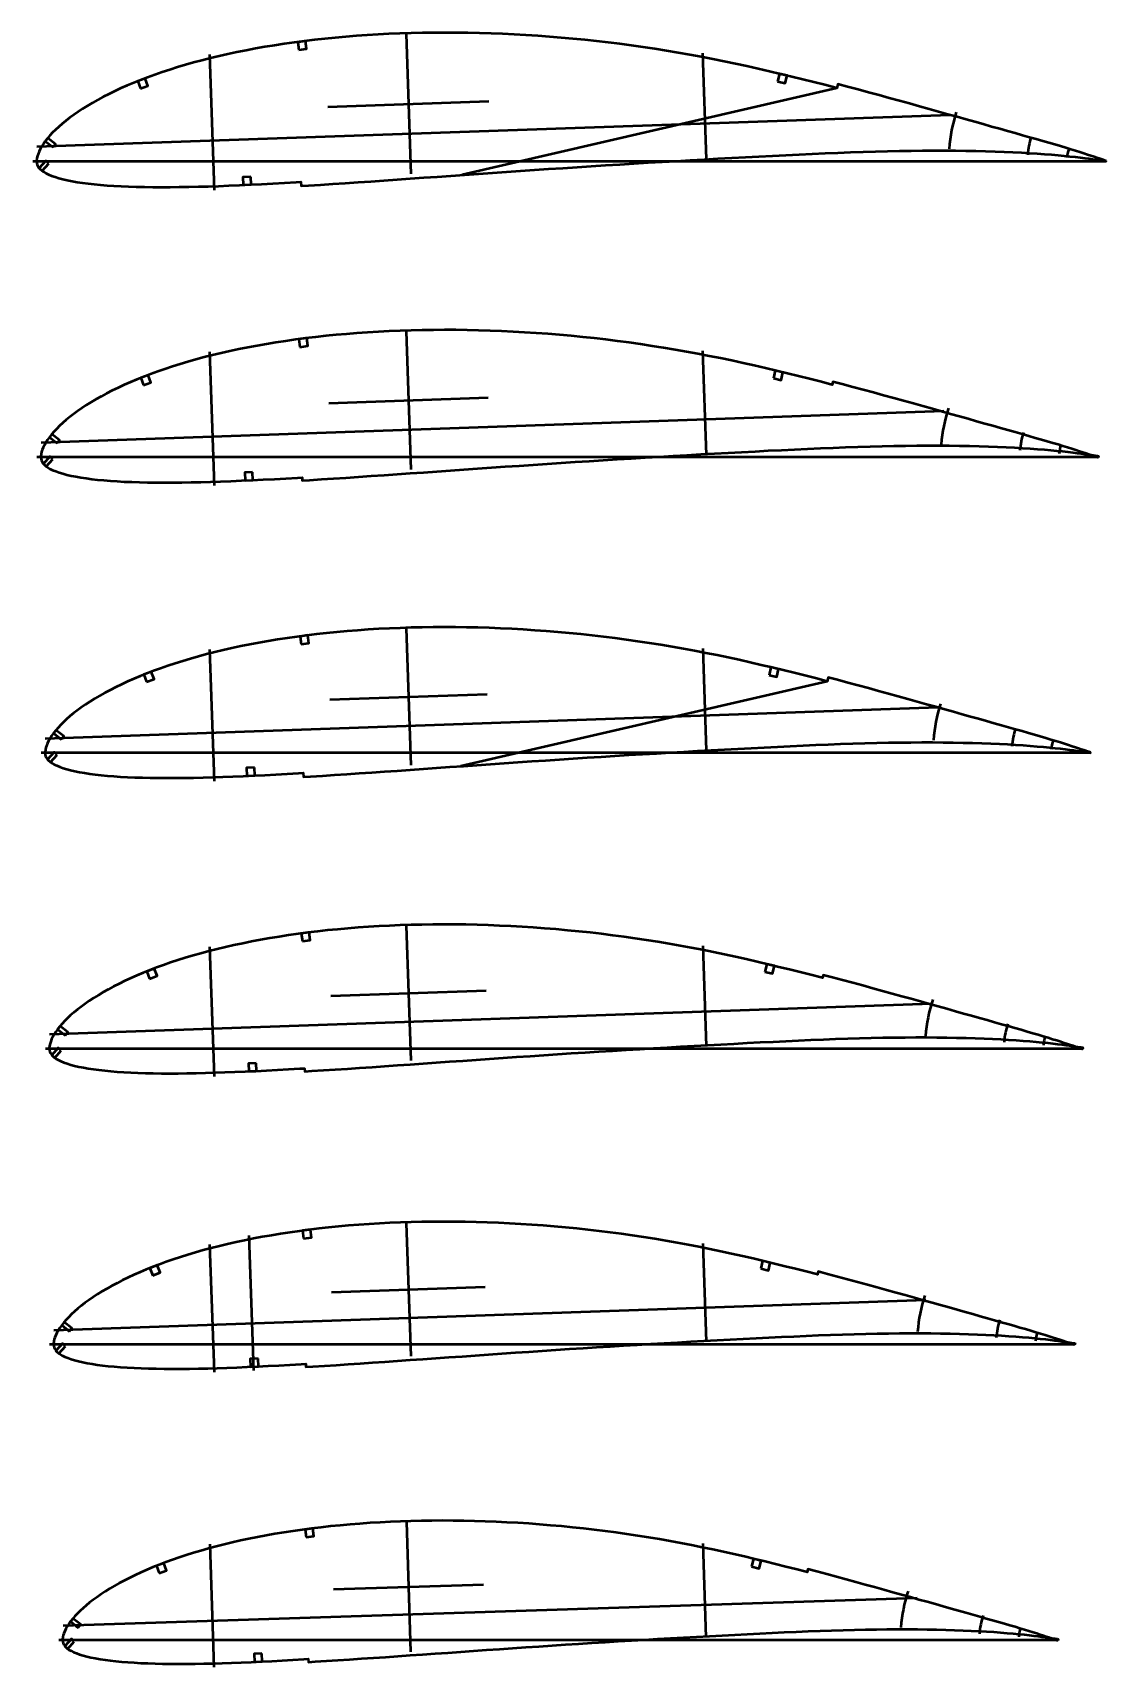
# Model space of a CAD drawing. Header units: metres. Extents: x -217 to 403, y -3611 to 74.
# Drawn here: x -191 to 354, y -2564 to -1735 of the extents above; entities that cross this region are included whole.
import ezdxf

# ---------------------------------------------------------------- set-up
doc = ezdxf.new("R2010")
doc.units = ezdxf.units.M
for name, color, linetype, lineweight in [('FoilLayer', 1, 'Continuous', 50), ('StringerLayer', 1, 'Continuous', 50), ('SubLayer', 7, 'Continuous', 50)]:
    doc.layers.add(name, color=color, linetype=linetype, lineweight=lineweight)

msp = doc.modelspace()

# ---------------------------------------------------------------- linework, layer by layer
at = {"layer": 'FoilLayer'}
for p, q in [((217.31, -1762.99), (27.23, -1807.06)), ((212.4, -2063.87), (26.61, -2106.9))]:
    msp.add_line(p, q, dxfattribs=at)
for points in [[(353.95, -1799.97), (353.85, -1799.93), (353.52, -1799.83), (353.01, -1799.65), (352.31, -1799.4), (351.43, -1799.1), (350.37, -1798.73), (349.14, -1798.32), (347.73, -1797.85), (346.16, -1797.33), (344.43, -1796.77), (342.54, -1796.16), (340.48, -1795.51), (338.26, -1794.82), (335.88, -1794.09), (333.35, -1793.32), (330.66, -1792.52), (327.83, -1791.68), (324.84, -1790.81), (321.69, -1789.91), (318.41, -1788.97), (314.97, -1787.99), (311.39, -1786.98), (307.68, -1785.92), (303.84, -1784.84), (299.87, -1783.72), (295.77, -1782.56), (291.56, -1781.37), (287.23, -1780.15), (282.8, -1778.9), (278.26, -1777.62), (273.61, -1776.32), (268.87, -1774.99), (264.04, -1773.64), (259.12, -1772.27), (254.13, -1770.88), (249.04, -1769.48), (243.89, -1768.07), (238.67, -1766.63), (233.38, -1765.19), (228.05, -1763.76), (222.65, -1762.33), (217.82, -1761.06), (217.31, -1762.99), (216.69, -1762.83), (211.2, -1761.41), (205.67, -1760), (200.09, -1758.61), (194.45, -1757.24), (188.78, -1755.88), (183.09, -1754.52), (177.38, -1753.2), (171.65, -1751.9), (165.91, -1750.65), (160.13, -1749.45), (154.33, -1748.29), (148.5, -1747.16), (142.66, -1746.08), (136.8, -1745.05), (130.92, -1744.07), (125.02, -1743.13), (119.1, -1742.25), (113.17, -1741.41), (107.23, -1740.62), (101.29, -1739.88), (95.34, -1739.2), (89.38, -1738.57), (83.42, -1737.98), (77.45, -1737.45), (71.5, -1736.96), (65.54, -1736.52), (59.61, -1736.14), (53.69, -1735.81), (47.77, -1735.53), (41.88, -1735.3), (36, -1735.12), (30.16, -1734.99), (24.34, -1734.92), (18.56, -1734.89), (12.79, -1734.93), (7.05, -1735.01), (1.37, -1735.14), (-4.29, -1735.32), (-9.88, -1735.54), (-15.44, -1735.83), (-20.95, -1736.17), (-26.42, -1736.55), (-31.83, -1736.98), (-37.17, -1737.45), (-42.45, -1737.98), (-47.68, -1738.57), (-52.85, -1739.19), (-57.96, -1739.87), (-63, -1740.58), (-67.96, -1741.34), (-72.83, -1742.14), (-77.64, -1742.99), (-82.38, -1743.88), (-87.03, -1744.82), (-91.61, -1745.8), (-96.09, -1746.8), (-100.47, -1747.85), (-104.78, -1748.94), (-108.99, -1750.08), (-113.12, -1751.25), (-117.15, -1752.45), (-121.09, -1753.68), (-124.92, -1754.94), (-128.66, -1756.24), (-132.29, -1757.57), (-135.84, -1758.92), (-139.28, -1760.3), (-142.6, -1761.7), (-145.82, -1763.11), (-148.93, -1764.56), (-151.93, -1766.01), (-154.84, -1767.5), (-157.62, -1768.98), (-160.29, -1770.48), (-162.83, -1771.97), (-165.26, -1773.48), (-167.57, -1775.01), (-169.79, -1776.54), (-171.88, -1778.07), (-173.84, -1779.59), (-175.68, -1781.09), (-177.39, -1782.59), (-178.99, -1784.1), (-180.47, -1785.58), (-181.83, -1787.06), (-183.07, -1788.5), (-184.19, -1789.93), (-185.18, -1791.3), (-186.04, -1792.63), (-186.78, -1793.94), (-187.37, -1795.14), (-187.88, -1796.46), (-188.22, -1797.38), (-188.46, -1798.6), (-188.59, -1799.84), (-188.6, -1800.06), (-188.51, -1801.11), (-188.29, -1801.87), (-187.96, -1802.59), (-187.44, -1803.35), (-186.8, -1804.09), (-186, -1804.82), (-185.05, -1805.51), (-183.92, -1806.17), (-182.55, -1806.81), (-180.98, -1807.44), (-179.22, -1808.06), (-177.33, -1808.65), (-175.29, -1809.2), (-173.06, -1809.7), (-170.65, -1810.17), (-168.06, -1810.62), (-165.35, -1811.04), (-162.49, -1811.42), (-159.46, -1811.75), (-156.25, -1812.04), (-152.89, -1812.31), (-149.38, -1812.56), (-145.76, -1812.77), (-141.98, -1812.93), (-138.05, -1813.05), (-133.95, -1813.13), (-129.72, -1813.2), (-125.37, -1813.23), (-120.89, -1813.21), (-116.26, -1813.15), (-111.47, -1813.06), (-106.55, -1812.96), (-101.53, -1812.83), (-96.38, -1812.66), (-91.11, -1812.45), (-85.69, -1812.21), (-80.16, -1811.96), (-74.52, -1811.7), (-68.79, -1811.4), (-62.95, -1811.07), (-56.98, -1810.71), (-54.57, -1810.57), (-54.45, -1812.57), (-50.77, -1812.35), (-44.61, -1811.98), (-38.36, -1811.59), (-32.03, -1811.16), (-25.59, -1810.72), (-19.06, -1810.28), (-12.46, -1809.84), (-5.8, -1809.38), (0.93, -1808.9), (7.74, -1808.41), (14.61, -1807.93), (21.54, -1807.46), (28.5, -1806.97), (35.51, -1806.47), (42.57, -1805.97), (49.68, -1805.48), (56.8, -1805), (63.95, -1804.51), (71.11, -1804.02), (78.31, -1803.53), (85.52, -1803.06), (92.73, -1802.61), (99.93, -1802.16), (107.13, -1801.69), (114.33, -1801.24), (121.51, -1800.81), (128.67, -1800.39), (135.79, -1799.98), (142.89, -1799.56), (149.96, -1799.15), (157, -1798.76), (163.98, -1798.39), (170.91, -1798.02), (177.79, -1797.65), (184.63, -1797.29), (191.42, -1796.97), (198.13, -1796.66), (204.76, -1796.35), (211.33, -1796.05), (217.84, -1795.77), (224.27, -1795.54), (230.6, -1795.33), (236.83, -1795.14), (242.98, -1794.97), (249.03, -1794.84), (254.96, -1794.76), (260.75, -1794.71), (266.43, -1794.67), (271.98, -1794.66), (277.4, -1794.7), (282.67, -1794.77), (287.77, -1794.86), (292.72, -1794.98), (297.53, -1795.12), (302.16, -1795.29), (306.62, -1795.5), (310.89, -1795.7), (315, -1795.93), (318.92, -1796.18), (322.65, -1796.47), (326.17, -1796.75), (329.49, -1797.04), (332.61, -1797.33), (335.53, -1797.63), (338.24, -1797.93), (340.74, -1798.22), (343.02, -1798.51), (345.08, -1798.78), (346.92, -1799.03), (348.56, -1799.26), (349.97, -1799.46), (351.17, -1799.64), (352.16, -1799.78), (352.94, -1799.9), (353.49, -1799.99), (353.83, -1800.04), (353.95, -1800.06)], [(349.82, -1950.4), (349.71, -1950.36), (349.39, -1950.25), (348.89, -1950.07), (348.19, -1949.83), (347.32, -1949.53), (346.27, -1949.17), (345.06, -1948.76), (343.67, -1948.3), (342.12, -1947.78), (340.41, -1947.23), (338.54, -1946.63), (336.51, -1945.99), (334.32, -1945.31), (331.96, -1944.59), (329.46, -1943.83), (326.81, -1943.04), (324.01, -1942.21), (321.05, -1941.35), (317.95, -1940.46), (314.69, -1939.53), (311.3, -1938.56), (307.76, -1937.56), (304.09, -1936.51), (300.3, -1935.44), (296.37, -1934.33), (292.32, -1933.19), (288.15, -1932.01), (283.88, -1930.81), (279.49, -1929.57), (275, -1928.31), (270.41, -1927.02), (265.72, -1925.71), (260.94, -1924.37), (256.08, -1923.01), (251.14, -1921.64), (246.12, -1920.26), (241.02, -1918.86), (235.86, -1917.44), (230.64, -1916.02), (225.36, -1914.6), (220.03, -1913.19), (215.25, -1911.93), (214.86, -1913.43), (214.25, -1913.27), (208.81, -1911.87), (203.34, -1910.48), (197.83, -1909.1), (192.26, -1907.74), (186.65, -1906.4), (181.02, -1905.06), (175.37, -1903.75), (169.71, -1902.47), (164.03, -1901.23), (158.32, -1900.04), (152.58, -1898.89), (146.83, -1897.78), (141.04, -1896.71), (135.25, -1895.69), (129.44, -1894.72), (123.61, -1893.8), (117.75, -1892.92), (111.89, -1892.09), (106.02, -1891.31), (100.14, -1890.58), (94.26, -1889.9), (88.37, -1889.28), (82.47, -1888.71), (76.58, -1888.17), (70.69, -1887.7), (64.8, -1887.26), (58.94, -1886.88), (53.08, -1886.55), (47.23, -1886.28), (41.4, -1886.05), (35.59, -1885.88), (29.82, -1885.75), (24.07, -1885.67), (18.35, -1885.65), (12.64, -1885.69), (6.97, -1885.77), (1.35, -1885.89), (-4.24, -1886.07), (-9.77, -1886.29), (-15.26, -1886.58), (-20.71, -1886.91), (-26.12, -1887.29), (-31.47, -1887.72), (-36.75, -1888.18), (-41.97, -1888.7), (-47.14, -1889.28), (-52.26, -1889.9), (-57.3, -1890.57), (-62.29, -1891.28), (-67.19, -1892.02), (-72.01, -1892.81), (-76.76, -1893.65), (-81.45, -1894.54), (-86.05, -1895.46), (-90.57, -1896.43), (-95, -1897.42), (-99.34, -1898.46), (-103.59, -1899.54), (-107.76, -1900.66), (-111.84, -1901.82), (-115.83, -1903), (-119.72, -1904.22), (-123.51, -1905.47), (-127.2, -1906.75), (-130.8, -1908.07), (-134.3, -1909.41), (-137.7, -1910.77), (-140.99, -1912.15), (-144.17, -1913.55), (-147.24, -1914.98), (-150.21, -1916.42), (-153.08, -1917.88), (-155.83, -1919.35), (-158.47, -1920.83), (-160.99, -1922.3), (-163.39, -1923.8), (-165.67, -1925.31), (-167.86, -1926.83), (-169.93, -1928.33), (-171.87, -1929.83), (-173.68, -1931.32), (-175.38, -1932.8), (-176.96, -1934.29), (-178.42, -1935.76), (-179.77, -1937.22), (-180.99, -1938.65), (-182.1, -1940.05), (-183.07, -1941.41), (-183.92, -1942.73), (-184.65, -1944.02), (-185.24, -1945.2), (-185.74, -1946.51), (-186.08, -1947.41), (-186.32, -1948.62), (-186.44, -1949.84), (-186.45, -1950.06), (-186.37, -1951.09), (-186.15, -1951.83), (-185.82, -1952.55), (-185.31, -1953.3), (-184.68, -1954.03), (-183.89, -1954.74), (-182.95, -1955.43), (-181.84, -1956.08), (-180.49, -1956.71), (-178.93, -1957.34), (-177.19, -1957.94), (-175.33, -1958.53), (-173.31, -1959.07), (-171.1, -1959.56), (-168.72, -1960.03), (-166.17, -1960.48), (-163.49, -1960.9), (-160.65, -1961.27), (-157.66, -1961.59), (-154.49, -1961.88), (-151.16, -1962.15), (-147.7, -1962.4), (-144.11, -1962.6), (-140.38, -1962.76), (-136.49, -1962.88), (-132.44, -1962.96), (-128.26, -1963.03), (-123.96, -1963.05), (-119.53, -1963.04), (-114.95, -1962.98), (-110.21, -1962.89), (-105.35, -1962.79), (-100.39, -1962.66), (-95.3, -1962.49), (-90.09, -1962.29), (-84.73, -1962.05), (-79.25, -1961.81), (-73.68, -1961.54), (-68.02, -1961.25), (-62.24, -1960.93), (-56.33, -1960.57), (-53.96, -1960.43), (-53.87, -1961.98), (-50.23, -1961.76), (-44.14, -1961.4), (-37.96, -1961.01), (-31.7, -1960.58), (-25.33, -1960.15), (-18.87, -1959.71), (-12.35, -1959.28), (-5.77, -1958.82), (0.89, -1958.35), (7.62, -1957.87), (14.42, -1957.39), (21.26, -1956.92), (28.14, -1956.44), (35.07, -1955.95), (42.06, -1955.45), (49.09, -1954.97), (56.13, -1954.49), (63.2, -1954.01), (70.28, -1953.53), (77.4, -1953.05), (84.53, -1952.58), (91.66, -1952.13), (98.78, -1951.68), (105.89, -1951.23), (113.01, -1950.78), (120.12, -1950.35), (127.2, -1949.94), (134.24, -1949.53), (141.25, -1949.11), (148.25, -1948.71), (155.21, -1948.33), (162.11, -1947.96), (168.96, -1947.6), (175.77, -1947.22), (182.53, -1946.87), (189.24, -1946.55), (195.87, -1946.24), (202.43, -1945.94), (208.93, -1945.64), (215.37, -1945.37), (221.73, -1945.14), (227.99, -1944.94), (234.15, -1944.74), (240.23, -1944.58), (246.22, -1944.45), (252.08, -1944.37), (257.81, -1944.32), (263.42, -1944.28), (268.92, -1944.27), (274.28, -1944.31), (279.49, -1944.38), (284.54, -1944.47), (289.44, -1944.59), (294.19, -1944.73), (298.78, -1944.9), (303.18, -1945.1), (307.41, -1945.3), (311.48, -1945.53), (315.36, -1945.78), (319.05, -1946.06), (322.53, -1946.34), (325.82, -1946.63), (328.91, -1946.91), (331.8, -1947.21), (334.48, -1947.5), (336.96, -1947.79), (339.21, -1948.08), (341.26, -1948.35), (343.08, -1948.6), (344.69, -1948.82), (346.09, -1949.02), (347.28, -1949.19), (348.26, -1949.34), (349.03, -1949.46), (349.57, -1949.54), (349.93, -1949.59), (350.05, -1949.62)], [(345.98, -2099.97), (345.87, -2099.94), (345.56, -2099.83), (345.06, -2099.65), (344.37, -2099.41), (343.51, -2099.12), (342.47, -2098.76), (341.27, -2098.36), (339.89, -2097.9), (338.36, -2097.39), (336.67, -2096.84), (334.82, -2096.24), (332.8, -2095.61), (330.64, -2094.94), (328.31, -2094.22), (325.84, -2093.47), (323.21, -2092.69), (320.44, -2091.87), (317.52, -2091.02), (314.44, -2090.14), (311.23, -2089.22), (307.87, -2088.26), (304.37, -2087.27), (300.75, -2086.24), (297, -2085.18), (293.11, -2084.08), (289.11, -2082.96), (284.99, -2081.79), (280.76, -2080.6), (276.43, -2079.37), (271.99, -2078.13), (267.44, -2076.86), (262.81, -2075.56), (258.09, -2074.23), (253.28, -2072.89), (248.4, -2071.54), (243.43, -2070.17), (238.39, -2068.79), (233.29, -2067.39), (228.12, -2065.98), (222.91, -2064.58), (217.63, -2063.18), (212.91, -2061.94), (212.4, -2063.87), (211.8, -2063.71), (206.43, -2062.33), (201.02, -2060.95), (195.57, -2059.59), (190.06, -2058.24), (184.52, -2056.91), (178.95, -2055.59), (173.37, -2054.3), (167.77, -2053.03), (162.16, -2051.81), (156.52, -2050.63), (150.84, -2049.5), (145.15, -2048.4), (139.43, -2047.34), (133.71, -2046.33), (127.96, -2045.37), (122.19, -2044.46), (116.41, -2043.59), (110.61, -2042.78), (104.81, -2042.01), (99, -2041.28), (93.19, -2040.61), (87.36, -2040), (81.53, -2039.43), (75.71, -2038.9), (69.88, -2038.43), (64.06, -2038), (58.26, -2037.62), (52.48, -2037.3), (46.7, -2037.03), (40.93, -2036.8), (35.19, -2036.63), (29.48, -2036.5), (23.79, -2036.43), (18.14, -2036.41), (12.5, -2036.44), (6.89, -2036.52), (1.34, -2036.64), (-4.19, -2036.82), (-9.65, -2037.04), (-15.09, -2037.32), (-20.47, -2037.65), (-25.82, -2038.03), (-31.11, -2038.45), (-36.33, -2038.91), (-41.49, -2039.42), (-46.6, -2040), (-51.66, -2040.61), (-56.65, -2041.27), (-61.57, -2041.97), (-66.42, -2042.7), (-71.19, -2043.49), (-75.88, -2044.32), (-80.51, -2045.19), (-85.06, -2046.11), (-89.53, -2047.06), (-93.92, -2048.05), (-98.2, -2049.07), (-102.4, -2050.13), (-106.52, -2051.24), (-110.56, -2052.39), (-114.5, -2053.56), (-118.34, -2054.77), (-122.09, -2056), (-125.74, -2057.27), (-129.3, -2058.57), (-132.76, -2059.89), (-136.12, -2061.24), (-139.37, -2062.6), (-142.51, -2063.98), (-145.55, -2065.4), (-148.49, -2066.82), (-151.33, -2068.27), (-154.04, -2069.72), (-156.66, -2071.18), (-159.14, -2072.64), (-161.51, -2074.12), (-163.77, -2075.61), (-165.93, -2077.11), (-167.98, -2078.6), (-169.9, -2080.08), (-171.69, -2081.55), (-173.36, -2083.02), (-174.92, -2084.49), (-176.37, -2085.94), (-177.7, -2087.38), (-178.91, -2088.79), (-180, -2090.18), (-180.97, -2091.52), (-181.8, -2092.82), (-182.53, -2094.1), (-183.1, -2095.27), (-183.61, -2096.56), (-183.93, -2097.45), (-184.17, -2098.64), (-184.3, -2099.84), (-184.3, -2100.05), (-184.22, -2101.08), (-184.01, -2101.8), (-183.68, -2102.51), (-183.18, -2103.25), (-182.56, -2103.97), (-181.78, -2104.67), (-180.86, -2105.35), (-179.75, -2105.99), (-178.42, -2106.62), (-176.89, -2107.23), (-175.16, -2107.83), (-173.32, -2108.41), (-171.33, -2108.94), (-169.15, -2109.43), (-166.79, -2109.89), (-164.27, -2110.34), (-161.62, -2110.75), (-158.82, -2111.12), (-155.86, -2111.44), (-152.73, -2111.72), (-149.44, -2111.99), (-146.01, -2112.23), (-142.47, -2112.44), (-138.78, -2112.59), (-134.94, -2112.71), (-130.93, -2112.79), (-126.8, -2112.86), (-122.55, -2112.88), (-118.17, -2112.87), (-113.64, -2112.81), (-108.96, -2112.72), (-104.15, -2112.62), (-99.24, -2112.5), (-94.21, -2112.33), (-89.06, -2112.12), (-83.76, -2111.89), (-78.35, -2111.65), (-72.84, -2111.39), (-67.25, -2111.1), (-61.53, -2110.78), (-55.69, -2110.43), (-53.35, -2110.29), (-53.23, -2112.28), (-49.63, -2112.07), (-43.6, -2111.71), (-37.5, -2111.33), (-31.3, -2110.91), (-25.01, -2110.48), (-18.63, -2110.04), (-12.18, -2109.62), (-5.67, -2109.17), (0.91, -2108.7), (7.56, -2108.22), (14.28, -2107.75), (21.05, -2107.29), (27.85, -2106.81), (34.71, -2106.32), (41.61, -2105.83), (48.56, -2105.35), (55.52, -2104.89), (62.51, -2104.41), (69.51, -2103.93), (76.54, -2103.45), (83.6, -2102.99), (90.64, -2102.55), (97.68, -2102.11), (104.71, -2101.66), (111.75, -2101.21), (118.78, -2100.79), (125.77, -2100.38), (132.73, -2099.98), (139.67, -2099.57), (146.58, -2099.17), (153.46, -2098.79), (160.29, -2098.43), (167.06, -2098.07), (173.79, -2097.7), (180.47, -2097.35), (187.11, -2097.04), (193.66, -2096.73), (200.15, -2096.43), (206.57, -2096.14), (212.93, -2095.87), (219.21, -2095.64), (225.4, -2095.44), (231.49, -2095.25), (237.5, -2095.08), (243.42, -2094.96), (249.21, -2094.88), (254.88, -2094.83), (260.42, -2094.79), (265.85, -2094.78), (271.15, -2094.82), (276.3, -2094.89), (281.28, -2094.98), (286.13, -2095.09), (290.82, -2095.23), (295.35, -2095.4), (299.71, -2095.6), (303.88, -2095.8), (307.9, -2096.02), (311.74, -2096.27), (315.38, -2096.55), (318.82, -2096.83), (322.06, -2097.11), (325.12, -2097.39), (327.97, -2097.68), (330.62, -2097.97), (333.06, -2098.26), (335.29, -2098.54), (337.31, -2098.81), (339.11, -2099.05), (340.7, -2099.28), (342.08, -2099.47), (343.26, -2099.64), (344.22, -2099.79), (344.98, -2099.9), (345.52, -2099.99), (345.86, -2100.04), (345.98, -2100.06)], [(341.84, -2250.4), (341.74, -2250.36), (341.42, -2250.26), (340.93, -2250.08), (340.25, -2249.85), (339.4, -2249.55), (338.38, -2249.2), (337.19, -2248.8), (335.83, -2248.35), (334.32, -2247.84), (332.65, -2247.3), (330.82, -2246.71), (328.83, -2246.09), (326.69, -2245.43), (324.4, -2244.72), (321.95, -2243.98), (319.36, -2243.21), (316.62, -2242.4), (313.73, -2241.56), (310.7, -2240.68), (307.52, -2239.78), (304.2, -2238.83), (300.74, -2237.85), (297.16, -2236.83), (293.45, -2235.79), (289.61, -2234.7), (285.65, -2233.59), (281.58, -2232.43), (277.4, -2231.25), (273.12, -2230.04), (268.73, -2228.81), (264.24, -2227.56), (259.66, -2226.27), (254.99, -2224.96), (250.24, -2223.64), (245.41, -2222.3), (240.51, -2220.95), (235.52, -2219.58), (230.48, -2218.2), (225.38, -2216.8), (220.22, -2215.42), (215.01, -2214.04), (210.34, -2212.81), (209.95, -2214.31), (209.35, -2214.15), (204.04, -2212.78), (198.7, -2211.42), (193.31, -2210.08), (187.86, -2208.75), (182.39, -2207.43), (176.88, -2206.13), (171.36, -2204.84), (165.83, -2203.6), (160.29, -2202.38), (154.71, -2201.22), (149.1, -2200.1), (143.47, -2199.01), (137.82, -2197.97), (132.16, -2196.97), (126.48, -2196.02), (120.78, -2195.12), (115.06, -2194.27), (109.33, -2193.46), (103.6, -2192.7), (97.86, -2191.98), (92.11, -2191.32), (86.35, -2190.71), (80.59, -2190.15), (74.83, -2189.63), (69.07, -2189.16), (63.32, -2188.74), (57.59, -2188.36), (51.87, -2188.04), (46.16, -2187.78), (40.46, -2187.56), (34.78, -2187.38), (29.14, -2187.26), (23.52, -2187.18), (17.93, -2187.16), (12.36, -2187.2), (6.82, -2187.28), (1.32, -2187.4), (-4.14, -2187.57), (-9.54, -2187.79), (-14.91, -2188.07), (-20.24, -2188.39), (-25.52, -2188.77), (-30.75, -2189.18), (-35.91, -2189.64), (-41.01, -2190.14), (-46.06, -2190.71), (-51.06, -2191.32), (-55.99, -2191.97), (-60.86, -2192.66), (-65.65, -2193.39), (-70.36, -2194.16), (-75.01, -2194.98), (-79.58, -2195.85), (-84.08, -2196.75), (-88.5, -2197.69), (-92.83, -2198.67), (-97.06, -2199.68), (-101.22, -2200.73), (-105.29, -2201.83), (-109.28, -2202.96), (-113.17, -2204.12), (-116.97, -2205.31), (-120.68, -2206.53), (-124.28, -2207.78), (-127.8, -2209.07), (-131.22, -2210.37), (-134.54, -2211.7), (-137.76, -2213.05), (-140.86, -2214.42), (-143.87, -2215.82), (-146.77, -2217.22), (-149.57, -2218.65), (-152.26, -2220.09), (-154.84, -2221.53), (-157.29, -2222.97), (-159.64, -2224.44), (-161.87, -2225.91), (-164.01, -2227.39), (-166.03, -2228.86), (-167.92, -2230.33), (-169.69, -2231.78), (-171.35, -2233.23), (-172.89, -2234.68), (-174.32, -2236.12), (-175.63, -2237.54), (-176.83, -2238.93), (-177.91, -2240.3), (-178.86, -2241.63), (-179.69, -2242.91), (-180.4, -2244.18), (-180.97, -2245.33), (-181.47, -2246.6), (-181.79, -2247.48), (-182.03, -2248.65), (-182.15, -2249.84), (-182.16, -2250.05), (-182.08, -2251.06), (-181.87, -2251.77), (-181.55, -2252.47), (-181.06, -2253.19), (-180.44, -2253.9), (-179.67, -2254.6), (-178.76, -2255.26), (-177.67, -2255.9), (-176.36, -2256.52), (-174.84, -2257.12), (-173.14, -2257.72), (-171.32, -2258.29), (-169.35, -2258.82), (-167.2, -2259.3), (-164.87, -2259.76), (-162.37, -2260.19), (-159.75, -2260.6), (-156.99, -2260.97), (-154.07, -2261.28), (-150.97, -2261.57), (-147.71, -2261.83), (-144.33, -2262.07), (-140.83, -2262.27), (-137.18, -2262.42), (-133.38, -2262.54), (-129.42, -2262.62), (-125.34, -2262.68), (-121.13, -2262.71), (-116.8, -2262.7), (-112.33, -2262.64), (-107.7, -2262.55), (-102.95, -2262.45), (-98.1, -2262.33), (-93.13, -2262.16), (-88.03, -2261.96), (-82.8, -2261.73), (-77.45, -2261.49), (-72.01, -2261.24), (-66.47, -2260.95), (-60.82, -2260.63), (-55.05, -2260.28), (-52.73, -2260.15), (-52.64, -2261.69), (-49.09, -2261.48), (-43.13, -2261.13), (-37.1, -2260.75), (-30.97, -2260.33), (-24.75, -2259.91), (-18.44, -2259.48), (-12.07, -2259.06), (-5.64, -2258.61), (0.87, -2258.15), (7.45, -2257.68), (14.09, -2257.21), (20.78, -2256.75), (27.5, -2256.29), (34.27, -2255.8), (41.1, -2255.32), (47.97, -2254.84), (54.85, -2254.38), (61.76, -2253.91), (68.67, -2253.44), (75.63, -2252.97), (82.6, -2252.51), (89.57, -2252.07), (96.53, -2251.63), (103.48, -2251.19), (110.43, -2250.75), (117.38, -2250.33), (124.3, -2249.93), (131.18, -2249.53), (138.03, -2249.12), (144.87, -2248.73), (151.67, -2248.36), (158.42, -2248), (165.11, -2247.64), (171.76, -2247.28), (178.37, -2246.94), (184.93, -2246.62), (191.41, -2246.32), (197.82, -2246.02), (204.17, -2245.73), (210.46, -2245.47), (216.67, -2245.24), (222.79, -2245.04), (228.81, -2244.85), (234.75, -2244.69), (240.6, -2244.57), (246.34, -2244.49), (251.93, -2244.44), (257.42, -2244.4), (262.79, -2244.39), (268.03, -2244.43), (273.12, -2244.5), (278.05, -2244.59), (282.84, -2244.7), (287.49, -2244.84), (291.97, -2245), (296.27, -2245.2), (300.41, -2245.4), (304.38, -2245.62), (308.18, -2245.86), (311.78, -2246.14), (315.18, -2246.42), (318.39, -2246.69), (321.41, -2246.97), (324.24, -2247.26), (326.86, -2247.55), (329.28, -2247.83), (331.48, -2248.11), (333.48, -2248.38), (335.26, -2248.62), (336.84, -2248.84), (338.2, -2249.03), (339.37, -2249.2), (340.32, -2249.34), (341.07, -2249.46), (341.61, -2249.54), (341.95, -2249.59), (342.07, -2249.62)], [(337.85, -2400.4), (337.75, -2400.36), (337.44, -2400.26), (336.95, -2400.09), (336.28, -2399.85), (335.44, -2399.56), (334.43, -2399.21), (333.26, -2398.82), (331.91, -2398.37), (330.42, -2397.87), (328.77, -2397.34), (326.96, -2396.76), (325, -2396.14), (322.88, -2395.48), (320.61, -2394.79), (318.19, -2394.06), (315.63, -2393.29), (312.92, -2392.49), (310.07, -2391.66), (307.07, -2390.8), (303.93, -2389.9), (300.65, -2388.97), (297.23, -2388), (293.69, -2386.99), (290.03, -2385.96), (286.23, -2384.88), (282.32, -2383.78), (278.29, -2382.64), (274.17, -2381.48), (269.93, -2380.28), (265.6, -2379.07), (261.16, -2377.82), (256.63, -2376.55), (252.01, -2375.26), (247.32, -2373.95), (242.55, -2372.63), (237.7, -2371.29), (232.78, -2369.94), (227.79, -2368.57), (222.75, -2367.2), (217.65, -2365.83), (212.5, -2364.46), (207.89, -2363.25), (207.49, -2364.75), (206.9, -2364.59), (201.66, -2363.24), (196.37, -2361.89), (191.05, -2360.57), (185.67, -2359.25), (180.25, -2357.95), (174.81, -2356.66), (169.36, -2355.39), (163.89, -2354.16), (158.41, -2352.96), (152.9, -2351.82), (147.35, -2350.71), (141.79, -2349.63), (136.21, -2348.6), (130.62, -2347.62), (125, -2346.68), (119.37, -2345.79), (113.72, -2344.94), (108.06, -2344.14), (102.39, -2343.39), (96.71, -2342.68), (91.03, -2342.03), (85.34, -2341.42), (79.65, -2340.87), (73.96, -2340.36), (68.27, -2339.89), (62.58, -2339.47), (56.92, -2339.11), (51.26, -2338.79), (45.62, -2338.53), (39.99, -2338.31), (34.38, -2338.14), (28.8, -2338.01), (23.24, -2337.94), (17.72, -2337.92), (12.21, -2337.95), (6.74, -2338.03), (1.31, -2338.15), (-4.09, -2338.32), (-9.43, -2338.54), (-14.73, -2338.81), (-20, -2339.14), (-25.22, -2339.5), (-30.39, -2339.91), (-35.49, -2340.36), (-40.53, -2340.86), (-45.52, -2341.42), (-50.46, -2342.03), (-55.33, -2342.67), (-60.15, -2343.35), (-64.88, -2344.07), (-69.54, -2344.84), (-74.13, -2345.65), (-78.65, -2346.5), (-83.09, -2347.4), (-87.46, -2348.33), (-91.74, -2349.29), (-95.92, -2350.29), (-100.03, -2351.33), (-104.05, -2352.41), (-108, -2353.54), (-111.84, -2354.68), (-115.6, -2355.85), (-119.26, -2357.06), (-122.83, -2358.3), (-126.3, -2359.56), (-129.68, -2360.86), (-132.96, -2362.17), (-136.14, -2363.51), (-139.21, -2364.86), (-142.18, -2366.24), (-145.04, -2367.63), (-147.81, -2369.04), (-150.47, -2370.45), (-153.02, -2371.89), (-155.45, -2373.31), (-157.76, -2374.75), (-159.97, -2376.21), (-162.08, -2377.67), (-164.07, -2379.13), (-165.95, -2380.58), (-167.7, -2382.01), (-169.33, -2383.44), (-170.86, -2384.88), (-172.27, -2386.3), (-173.57, -2387.7), (-174.75, -2389.08), (-175.81, -2390.43), (-176.76, -2391.74), (-177.57, -2393.01), (-178.28, -2394.26), (-178.84, -2395.39), (-179.33, -2396.65), (-179.65, -2397.51), (-179.88, -2398.67), (-180, -2399.84), (-180.01, -2400.05), (-179.93, -2401.04), (-179.73, -2401.74), (-179.41, -2402.43), (-178.93, -2403.14), (-178.32, -2403.84), (-177.56, -2404.53), (-176.66, -2405.18), (-175.59, -2405.81), (-174.29, -2406.42), (-172.79, -2407.02), (-171.11, -2407.61), (-169.32, -2408.17), (-167.37, -2408.69), (-165.24, -2409.17), (-162.94, -2409.62), (-160.48, -2410.05), (-157.89, -2410.46), (-155.15, -2410.81), (-152.27, -2411.13), (-149.2, -2411.41), (-145.99, -2411.67), (-142.64, -2411.9), (-139.18, -2412.1), (-135.57, -2412.25), (-131.82, -2412.37), (-127.91, -2412.45), (-123.88, -2412.51), (-119.72, -2412.54), (-115.44, -2412.52), (-111.02, -2412.47), (-106.45, -2412.38), (-101.75, -2412.29), (-96.96, -2412.16), (-92.04, -2412), (-87.01, -2411.8), (-81.83, -2411.57), (-76.55, -2411.34), (-71.17, -2411.08), (-65.7, -2410.8), (-60.11, -2410.48), (-54.41, -2410.14), (-52.12, -2410.01), (-52.03, -2411.55), (-48.51, -2411.34), (-42.63, -2410.99), (-36.67, -2410.62), (-30.61, -2410.21), (-24.47, -2409.78), (-18.23, -2409.36), (-11.93, -2408.95), (-5.57, -2408.51), (0.86, -2408.05), (7.36, -2407.59), (13.92, -2407.12), (20.54, -2406.67), (27.18, -2406.21), (33.87, -2405.73), (40.62, -2405.25), (47.41, -2404.78), (54.21, -2404.32), (61.03, -2403.86), (67.87, -2403.39), (74.75, -2402.93), (81.64, -2402.47), (88.53, -2402.04), (95.4, -2401.61), (102.27, -2401.17), (109.15, -2400.74), (116.01, -2400.33), (122.85, -2399.93), (129.64, -2399.53), (136.42, -2399.13), (143.18, -2398.74), (149.9, -2398.37), (156.57, -2398.02), (163.18, -2397.66), (169.76, -2397.3), (176.29, -2396.97), (182.77, -2396.65), (189.18, -2396.36), (195.51, -2396.06), (201.79, -2395.78), (208.01, -2395.51), (214.14, -2395.29), (220.19, -2395.09), (226.14, -2394.91), (232.02, -2394.75), (237.8, -2394.63), (243.46, -2394.55), (249, -2394.5), (254.42, -2394.46), (259.73, -2394.45), (264.9, -2394.49), (269.93, -2394.56), (274.81, -2394.65), (279.54, -2394.76), (284.13, -2394.89), (288.56, -2395.06), (292.82, -2395.25), (296.9, -2395.45), (300.83, -2395.67), (304.58, -2395.91), (308.14, -2396.18), (311.51, -2396.45), (314.68, -2396.73), (317.67, -2397), (320.46, -2397.29), (323.05, -2397.57), (325.44, -2397.85), (327.62, -2398.13), (329.59, -2398.39), (331.35, -2398.63), (332.91, -2398.85), (334.26, -2399.04), (335.41, -2399.21), (336.35, -2399.35), (337.1, -2399.46), (337.62, -2399.54), (337.97, -2399.59), (338.08, -2399.61)], [(329.32, -2550.4), (329.22, -2550.37), (328.92, -2550.26), (328.44, -2550.1), (327.79, -2549.87), (326.97, -2549.58), (325.98, -2549.25), (324.84, -2548.86), (323.53, -2548.42), (322.08, -2547.94), (320.47, -2547.42), (318.7, -2546.85), (316.79, -2546.25), (314.73, -2545.61), (312.51, -2544.93), (310.16, -2544.22), (307.66, -2543.47), (305.02, -2542.69), (302.24, -2541.88), (299.32, -2541.04), (296.26, -2540.17), (293.06, -2539.26), (289.73, -2538.31), (286.28, -2537.33), (282.7, -2536.32), (279, -2535.28), (275.19, -2534.2), (271.27, -2533.09), (267.24, -2531.96), (263.12, -2530.79), (258.89, -2529.61), (254.56, -2528.39), (250.15, -2527.16), (245.65, -2525.89), (241.08, -2524.62), (236.43, -2523.33), (231.7, -2522.03), (226.9, -2520.71), (222.04, -2519.38), (217.12, -2518.03), (212.16, -2516.7), (207.13, -2515.37), (202.64, -2514.19), (202.24, -2515.69), (201.67, -2515.54), (196.56, -2514.22), (191.4, -2512.9), (186.21, -2511.61), (180.97, -2510.33), (175.69, -2509.06), (170.39, -2507.8), (165.07, -2506.57), (159.75, -2505.37), (154.4, -2504.2), (149.03, -2503.08), (143.62, -2502), (138.21, -2500.95), (132.76, -2499.95), (127.31, -2498.99), (121.84, -2498.07), (116.35, -2497.2), (110.84, -2496.38), (105.32, -2495.6), (99.8, -2494.87), (94.26, -2494.18), (88.73, -2493.54), (83.18, -2492.95), (77.63, -2492.41), (72.09, -2491.91), (66.54, -2491.46), (61, -2491.05), (55.48, -2490.69), (49.97, -2490.39), (44.46, -2490.13), (38.97, -2489.92), (33.51, -2489.75), (28.07, -2489.63), (22.66, -2489.56), (17.27, -2489.54), (11.91, -2489.57), (6.57, -2489.65), (1.28, -2489.76), (-3.98, -2489.93), (-9.19, -2490.14), (-14.36, -2490.41), (-19.49, -2490.72), (-24.58, -2491.08), (-29.62, -2491.48), (-34.59, -2491.92), (-39.5, -2492.41), (-44.37, -2492.95), (-49.18, -2493.54), (-53.93, -2494.16), (-58.62, -2494.83), (-63.23, -2495.53), (-67.77, -2496.28), (-72.25, -2497.07), (-76.65, -2497.9), (-80.98, -2498.77), (-85.24, -2499.68), (-89.41, -2500.62), (-93.49, -2501.59), (-97.49, -2502.61), (-101.41, -2503.66), (-105.26, -2504.76), (-109.01, -2505.87), (-112.67, -2507.01), (-116.23, -2508.19), (-119.71, -2509.4), (-123.09, -2510.63), (-126.39, -2511.89), (-129.59, -2513.17), (-132.68, -2514.47), (-135.67, -2515.79), (-138.57, -2517.13), (-141.36, -2518.49), (-144.06, -2519.87), (-146.65, -2521.24), (-149.13, -2522.64), (-151.5, -2524.03), (-153.75, -2525.43), (-155.9, -2526.85), (-157.96, -2528.28), (-159.9, -2529.7), (-161.73, -2531.1), (-163.43, -2532.5), (-165.02, -2533.9), (-166.51, -2535.3), (-167.88, -2536.68), (-169.15, -2538.05), (-170.3, -2539.38), (-171.33, -2540.7), (-172.25, -2541.98), (-173.05, -2543.21), (-173.73, -2544.42), (-174.28, -2545.53), (-174.75, -2546.75), (-175.06, -2547.59), (-175.29, -2548.71), (-175.41, -2549.85), (-175.41, -2550.04), (-175.34, -2550.99), (-175.14, -2551.67), (-174.84, -2552.34), (-174.37, -2553.03), (-173.79, -2553.7), (-173.05, -2554.37), (-172.18, -2555.01), (-171.14, -2555.62), (-169.87, -2556.21), (-168.41, -2556.79), (-166.78, -2557.37), (-165.03, -2557.92), (-163.13, -2558.42), (-161.06, -2558.89), (-158.82, -2559.33), (-156.42, -2559.75), (-153.9, -2560.14), (-151.23, -2560.49), (-148.42, -2560.8), (-145.43, -2561.07), (-142.3, -2561.32), (-139.04, -2561.55), (-135.67, -2561.75), (-132.15, -2561.89), (-128.49, -2562.01), (-124.68, -2562.09), (-120.75, -2562.15), (-116.7, -2562.17), (-112.53, -2562.16), (-108.22, -2562.1), (-103.76, -2562.02), (-99.18, -2561.92), (-94.51, -2561.8), (-89.72, -2561.64), (-84.81, -2561.45), (-79.77, -2561.23), (-74.62, -2561), (-69.37, -2560.75), (-64.04, -2560.48), (-58.6, -2560.17), (-53.04, -2559.83), (-50.81, -2559.7), (-50.71, -2561.25), (-47.29, -2561.05), (-41.55, -2560.7), (-35.74, -2560.34), (-29.84, -2559.94), (-23.85, -2559.53), (-17.77, -2559.12), (-11.63, -2558.71), (-5.43, -2558.28), (0.84, -2557.83), (7.17, -2557.38), (13.57, -2556.93), (20.02, -2556.49), (26.49, -2556.04), (33.02, -2555.57), (39.59, -2555.11), (46.21, -2554.65), (52.84, -2554.2), (59.49, -2553.75), (66.16, -2553.3), (72.86, -2552.84), (79.58, -2552.4), (86.29, -2551.98), (92.99, -2551.56), (99.69, -2551.13), (106.39, -2550.71), (113.08, -2550.31), (119.75, -2549.92), (126.37, -2549.53), (132.98, -2549.14), (139.56, -2548.76), (146.12, -2548.4), (152.62, -2548.06), (159.06, -2547.71), (165.47, -2547.36), (171.84, -2547.03), (178.16, -2546.73), (184.4, -2546.44), (190.58, -2546.15), (196.7, -2545.87), (202.76, -2545.62), (208.74, -2545.4), (214.63, -2545.21), (220.43, -2545.02), (226.16, -2544.87), (231.79, -2544.75), (237.32, -2544.67), (242.71, -2544.62), (248, -2544.59), (253.17, -2544.58), (258.22, -2544.62), (263.12, -2544.68), (267.87, -2544.77), (272.49, -2544.88), (276.96, -2545.01), (281.28, -2545.17), (285.43, -2545.36), (289.41, -2545.55), (293.23, -2545.76), (296.89, -2546), (300.36, -2546.26), (303.65, -2546.53), (306.74, -2546.8), (309.65, -2547.07), (312.37, -2547.34), (314.9, -2547.62), (317.23, -2547.9), (319.35, -2548.16), (321.27, -2548.42), (322.99, -2548.65), (324.51, -2548.87), (325.82, -2549.05), (326.94, -2549.22), (327.86, -2549.35), (328.59, -2549.46), (329.1, -2549.54), (329.44, -2549.59), (329.55, -2549.61)]]:
    msp.add_lwpolyline(points, close=True, dxfattribs=at)
at = {"layer": 'StringerLayer'}
for points in [[(-55.65, -1743.6), (-51.69, -1743.08), (-52.21, -1739.11), (-56.18, -1739.63), (-55.65, -1743.6)], [(187.25, -1759.62), (191.14, -1760.55), (192.07, -1756.66), (188.18, -1755.73), (187.25, -1759.62)], [(-135.86, -1763.22), (-132.12, -1761.79), (-133.55, -1758.05), (-137.29, -1759.48), (-135.86, -1763.22)], [(-180.26, -1793.01), (-179.02, -1791.44), (-182.95, -1788.35), (-184.19, -1789.93), (-180.26, -1793.01)], [(-182.48, -1801.25), (-183.97, -1799.92), (-187.29, -1803.66), (-185.79, -1804.99), (-182.48, -1801.25)], [(-79.95, -1807.95), (-83.94, -1808.13), (-83.77, -1812.12), (-79.77, -1811.95), (-79.95, -1807.95)], [(-55.04, -1894.3), (-51.07, -1893.78), (-51.6, -1889.82), (-55.56, -1890.34), (-55.04, -1894.3)], [(185.1, -1910.14), (188.99, -1911.07), (189.92, -1907.18), (186.03, -1906.25), (185.1, -1910.14)], [(-134.33, -1913.7), (-130.59, -1912.27), (-132.02, -1908.54), (-135.76, -1909.96), (-134.33, -1913.7)], [(-178.17, -1943.15), (-176.93, -1941.58), (-180.87, -1938.49), (-182.1, -1940.06), (-178.17, -1943.15)], [(-180.36, -1951.18), (-181.85, -1949.85), (-185.17, -1953.59), (-183.68, -1954.92), (-180.36, -1951.18)], [(-79.03, -1957.79), (-83.02, -1957.97), (-82.85, -1961.97), (-78.85, -1961.79), (-79.03, -1957.79)], [(-54.43, -2045.01), (-50.46, -2044.49), (-50.98, -2040.52), (-54.95, -2041.04), (-54.43, -2045.01)], [(-132.79, -2064.19), (-129.06, -2062.76), (-130.49, -2059.02), (-134.22, -2060.45), (-132.79, -2064.19)], [(182.95, -2060.65), (186.84, -2061.58), (187.77, -2057.7), (183.88, -2056.76), (182.95, -2060.65)], [(-176.08, -2093.29), (-174.85, -2091.71), (-178.78, -2088.63), (-180.02, -2090.2), (-176.08, -2093.29)], [(-178.24, -2101.11), (-179.74, -2099.79), (-183.06, -2103.53), (-181.56, -2104.86), (-178.24, -2101.11)], [(-78.11, -2107.64), (-82.1, -2107.81), (-81.93, -2111.81), (-77.93, -2111.63), (-78.11, -2107.64)], [(-53.81, -2195.71), (-49.85, -2195.19), (-50.37, -2191.23), (-54.34, -2191.75), (-53.81, -2195.71)], [(-131.26, -2214.67), (-127.52, -2213.24), (-128.95, -2209.51), (-132.69, -2210.94), (-131.26, -2214.67)], [(180.8, -2211.17), (184.69, -2212.1), (185.63, -2208.21), (181.74, -2207.28), (180.8, -2211.17)], [(-174, -2243.42), (-172.76, -2241.85), (-176.7, -2238.76), (-177.93, -2240.34), (-174, -2243.42)], [(-176.12, -2251.05), (-177.62, -2249.72), (-180.94, -2253.46), (-179.44, -2254.79), (-176.12, -2251.05)], [(-77.19, -2257.48), (-81.18, -2257.65), (-81.01, -2261.65), (-77.01, -2261.47), (-77.19, -2257.48)], [(-53.2, -2346.42), (-49.23, -2345.9), (-49.76, -2341.93), (-53.72, -2342.45), (-53.2, -2346.42)], [(-129.72, -2365.16), (-125.99, -2363.73), (-127.42, -2359.99), (-131.15, -2361.42), (-129.72, -2365.16)], [(178.66, -2361.68), (182.54, -2362.62), (183.48, -2358.73), (179.59, -2357.79), (178.66, -2361.68)], [(-171.91, -2393.56), (-170.68, -2391.99), (-174.61, -2388.9), (-175.84, -2390.47), (-171.91, -2393.56)], [(-174.01, -2400.98), (-175.5, -2399.66), (-178.82, -2403.4), (-177.32, -2404.72), (-174.01, -2400.98)], [(-76.27, -2407.32), (-80.26, -2407.5), (-80.09, -2411.49), (-76.09, -2411.32), (-76.27, -2407.32)], [(-51.89, -2497.93), (-47.92, -2497.41), (-48.44, -2493.44), (-52.41, -2493.96), (-51.89, -2497.93)], [(-126.44, -2516.2), (-122.71, -2514.77), (-124.14, -2511.03), (-127.87, -2512.46), (-126.44, -2516.2)], [(174.06, -2512.79), (177.95, -2513.72), (178.88, -2509.83), (174.99, -2508.9), (174.06, -2512.79)], [(-167.45, -2543.85), (-166.21, -2542.28), (-170.15, -2539.19), (-171.38, -2540.76), (-167.45, -2543.85)], [(-169.48, -2550.84), (-170.97, -2549.52), (-174.29, -2553.26), (-172.8, -2554.58), (-169.48, -2550.84)], [(-74.3, -2556.98), (-78.29, -2557.16), (-78.12, -2561.15), (-74.12, -2560.98), (-74.3, -2556.98)]]:
    msp.add_lwpolyline(points, dxfattribs=at)
at = {"layer": 'SubLayer'}
for p, q in [((-1.24, -1735.7), (1.24, -1806.45)), ((-100.94, -1745.9), (-98.54, -1814.73)), ((149.19, -1745.26), (151.07, -1799.09)), ((-40.82, -1772.5), (40.82, -1769.65)), ((274.73, -1776.64), (-188.43, -1792.81)), ((-190.59, -1800), (353.95, -1800)), ((-1.22, -1886.42), (1.22, -1956.37)), ((-100.92, -1896.8), (-98.55, -1964.6)), ((149.21, -1896.2), (151.06, -1949.01)), ((-40.36, -1922.81), (40.36, -1919.99)), ((271.63, -1926.9), (-186.31, -1942.89)), ((-188.44, -1950), (349.97, -1950)), ((-1.21, -2037.15), (1.21, -2106.3)), ((149.23, -2047.15), (151.04, -2098.92)), ((-100.9, -2047.69), (-98.57, -2114.47)), ((-39.9, -2073.12), (39.9, -2070.33)), ((268.54, -2077.16), (-184.18, -2092.97)), ((-186.3, -2100), (345.98, -2100)), ((-1.19, -2187.87), (1.19, -2256.23)), ((-100.88, -2198.58), (-98.58, -2264.34)), ((149.25, -2198.09), (151.03, -2248.84)), ((-39.44, -2223.43), (39.44, -2220.67)), ((265.44, -2227.43), (-182.06, -2243.05)), ((-184.15, -2250), (341.99, -2250)), ((-81.01, -2344.94), (-78.62, -2413.43)), ((-1.18, -2338.6), (1.18, -2406.16)), ((-100.86, -2349.48), (-98.6, -2414.2)), ((149.28, -2349.05), (151.01, -2398.76)), ((262.34, -2377.69), (-179.94, -2393.13)), ((-38.98, -2373.74), (38.98, -2371.02)), ((-182, -2400), (338, -2400)), ((-1.06, -2490.14), (1.06, -2556)), ((-100.75, -2501.41), (-98.74, -2563.91)), ((149.37, -2501.11), (150.9, -2548.6)), ((-38, -2524.29), (38, -2521.85)), ((258.02, -2528.9), (-175.11, -2542.81)), ((-177.41, -2550), (329.47, -2550))]:
    msp.add_line(p, q, dxfattribs=at)
for centre, radius in [((353.95, -1800), 80), ((353.95, -1800), 40), ((353.95, -1800), 20), ((349.97, -1950), 80), ((349.97, -1950), 40), ((349.97, -1950), 20), ((345.98, -2100), 80), ((345.98, -2100), 40), ((345.98, -2100), 20), ((341.99, -2250), 80), ((341.99, -2250), 40), ((341.99, -2250), 20), ((338, -2400), 80), ((338, -2400), 40), ((338, -2400), 20), ((329.47, -2550), 80), ((329.47, -2550), 40), ((329.47, -2550), 20)]:
    msp.add_arc(centre, radius, 162, 175.5, dxfattribs=at)

doc.saveas('drawing.dxf')
